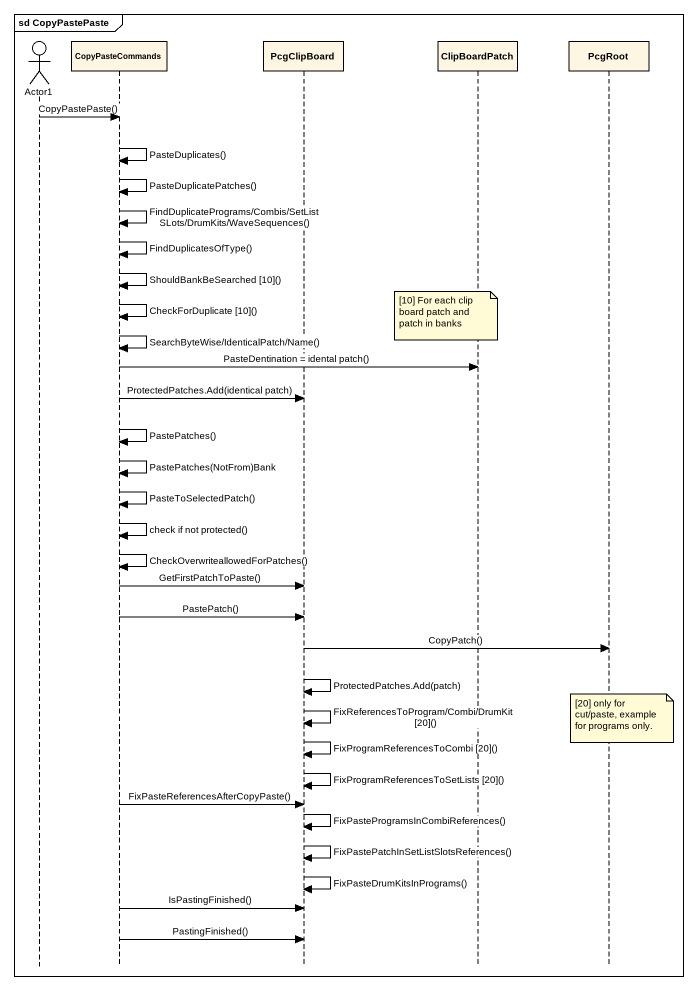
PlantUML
@startuml
mainframe sd CopyPastePaste
hide footbox
actor Actor1
participant CopyPasteCommands
participant PcgClipBoard
participant ClipBoardPatch
participant PcgRoot

Actor1 -> CopyPasteCommands : CopyPastePaste()
CopyPasteCommands -> CopyPasteCommands : PasteDuplicates()
CopyPasteCommands -> CopyPasteCommands : PasteDuplicatePatches()
CopyPasteCommands -> CopyPasteCommands : FindDuplicatePrograms/Combis/SetListSLots/DrumKits/WaveSequences()
CopyPasteCommands -> CopyPasteCommands : FindDuplicatesOfType()
CopyPasteCommands -> CopyPasteCommands : ShouldBankBeSearched [10]()
CopyPasteCommands -> CopyPasteCommands : CheckForDuplicate [10]()
note over ClipBoardPatch : [10] For each clip board patch and patch in banks
CopyPasteCommands -> CopyPasteCommands : SearchByteWise/IdenticalPatch/Name()
CopyPasteCommands -> ClipBoardPatch : PasteDentination = idental patch()
CopyPasteCommands -> PcgClipBoard : ProtectedPatches.Add(identical patch)
CopyPasteCommands -> CopyPasteCommands : PastePatches()
CopyPasteCommands -> CopyPasteCommands : PastePatches(NotFrom)Bank
CopyPasteCommands -> CopyPasteCommands : PasteToSelectedPatch()
CopyPasteCommands -> CopyPasteCommands : check if not protected()
CopyPasteCommands -> CopyPasteCommands : CheckOverwriteallowedForPatches()
CopyPasteCommands -> PcgClipBoard : GetFirstPatchToPaste()
CopyPasteCommands -> PcgClipBoard : PastePatch()
PcgClipBoard -> PcgRoot : CopyPatch()
PcgClipBoard -> PcgClipBoard : ProtectedPatches.Add(patch)
PcgClipBoard -> PcgClipBoard : FixReferencesToProgram/Combi/DrumKit [20]()
note over PcgRoot : [20] only for cut/paste, example for programs only.
PcgClipBoard -> PcgClipBoard : FixProgramReferencesToCombi [20]()
PcgClipBoard -> PcgClipBoard : FixProgramReferencesToSetLists [20]()
CopyPasteCommands -> PcgClipBoard : FixPasteReferencesAfterCopyPaste()
PcgClipBoard -> PcgClipBoard : FixPasteProgramsInCombiReferences()
PcgClipBoard -> PcgClipBoard : FixPastePatchInSetListSlotsReferences()
PcgClipBoard -> PcgClipBoard : FixPasteDrumKitsInPrograms()
CopyPasteCommands -> PcgClipBoard : IsPastingFinished()
CopyPasteCommands -> PcgClipBoard : PastingFinished()
@enduml
